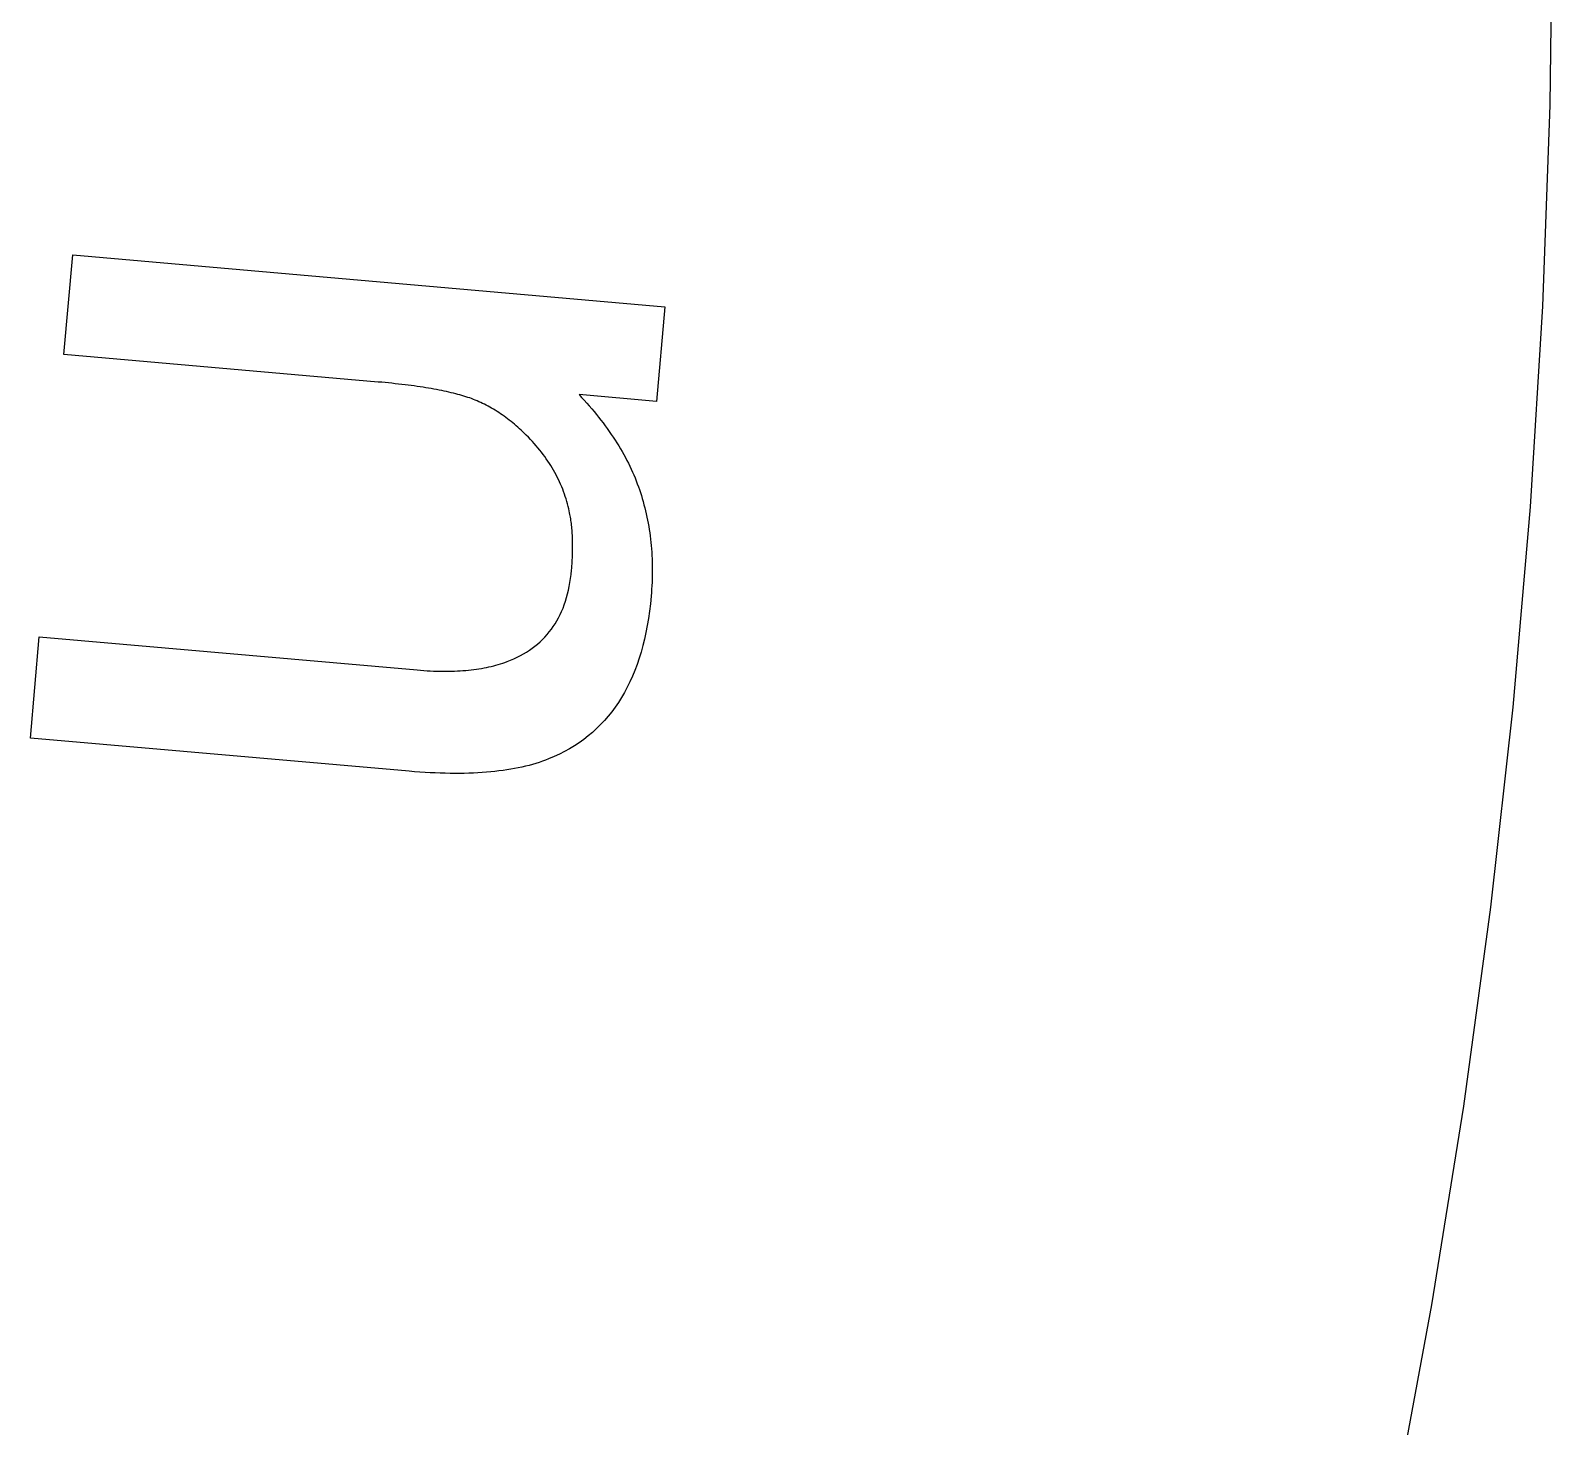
# Model space of a CAD drawing. Header units: metres. Extents: x -53 to 53, y -52 to 53.
# Drawn here: x 36.64 to 45, y -8.36 to -0.69 of the extents above; entities that cross this region are included whole.
import ezdxf

# ---------------------------------------------------------------- set-up
doc = ezdxf.new("R2010")
doc.units = ezdxf.units.M

msp = doc.modelspace()

# ---------------------------------------------------------------- linework, layer by layer
for p, q in [((44.9864, -1.10435), (45, 0)), ((44.9458, -2.20804), (44.9864, -1.10435)), ((36.8245, -2.47362), (36.8724, -1.92671)), ((36.8724, -1.92671), (40.1239, -2.2112)), ((40.1239, -2.2112), (40.0785, -2.73119)), ((44.8781, -3.31039), (44.9458, -2.20804)), ((38.5499, -2.62457), (36.8245, -2.47362)), ((38.5694, -2.6263), (38.5499, -2.62457)), ((38.5885, -2.6281), (38.5694, -2.6263)), ((38.6073, -2.62993), (38.5885, -2.6281)), ((38.6259, -2.63182), (38.6073, -2.62993)), ((38.6442, -2.63376), (38.6259, -2.63182)), ((38.6622, -2.63576), (38.6442, -2.63376)), ((38.68, -2.6378), (38.6622, -2.63576)), ((38.6974, -2.63989), (38.68, -2.6378)), ((38.7146, -2.64204), (38.6974, -2.63989)), ((38.7315, -2.64424), (38.7146, -2.64204)), ((38.7481, -2.64647), (38.7315, -2.64424)), ((38.7645, -2.64877), (38.7481, -2.64647)), ((38.7805, -2.65114), (38.7645, -2.64877)), ((38.7963, -2.65352), (38.7805, -2.65114)), ((38.8117, -2.65598), (38.7963, -2.65352)), ((38.827, -2.65848), (38.8117, -2.65598)), ((38.8419, -2.66104), (38.827, -2.65848)), ((38.8565, -2.66364), (38.8419, -2.66104)), ((38.8709, -2.66629), (38.8565, -2.66364)), ((38.885, -2.66901), (38.8709, -2.66629)), ((38.8988, -2.67175), (38.885, -2.66901)), ((38.9123, -2.67456), (38.8988, -2.67175)), ((38.9255, -2.67743), (38.9123, -2.67456)), ((38.9385, -2.68033), (38.9255, -2.67743)), ((38.9512, -2.68329), (38.9385, -2.68033)), ((38.9636, -2.68631), (38.9512, -2.68329)), ((38.9757, -2.68936), (38.9636, -2.68631)), ((38.9875, -2.69247), (38.9757, -2.68936)), ((38.9991, -2.69565), (38.9875, -2.69247)), ((39.0103, -2.69885), (38.9991, -2.69565)), ((39.0213, -2.70213), (39.0103, -2.69885)), ((39.032, -2.70544), (39.0213, -2.70213)), ((39.0425, -2.70882), (39.032, -2.70544)), ((39.0527, -2.71236), (39.0425, -2.70882)), ((39.063, -2.71606), (39.0527, -2.71236)), ((39.0732, -2.71996), (39.063, -2.71606)), ((39.0833, -2.72401), (39.0732, -2.71996)), ((39.0935, -2.72824), (39.0833, -2.72401)), ((39.1036, -2.73264), (39.0935, -2.72824)), ((39.1136, -2.73723), (39.1036, -2.73264)), ((39.1237, -2.74196), (39.1136, -2.73723)), ((39.1337, -2.74689), (39.1237, -2.74196)), ((39.1436, -2.75198), (39.1337, -2.74689)), ((39.1535, -2.75725), (39.1436, -2.75198)), ((39.1635, -2.76268), (39.1535, -2.75725)), ((40.0785, -2.73119), (39.6531, -2.69397)), ((39.6531, -2.69397), (39.6675, -2.70938)), ((39.6675, -2.70938), (39.6817, -2.72482)), ((39.6817, -2.72482), (39.6956, -2.74026)), ((39.6956, -2.74026), (39.7092, -2.75575)), ((39.7092, -2.75575), (39.7226, -2.77126)), ((39.1733, -2.7683), (39.1635, -2.76268)), ((39.1832, -2.77406), (39.1733, -2.7683)), ((39.1929, -2.78001), (39.1832, -2.77406)), ((39.2027, -2.78613), (39.1929, -2.78001)), ((39.2124, -2.79243), (39.2027, -2.78613)), ((39.2221, -2.7989), (39.2124, -2.79243)), ((39.2318, -2.80554), (39.2221, -2.7989)), ((39.2414, -2.81236), (39.2318, -2.80554)), ((39.251, -2.81934), (39.2414, -2.81236)), ((39.2606, -2.82651), (39.251, -2.81934)), ((39.2701, -2.83383), (39.2606, -2.82651)), ((39.2796, -2.84132), (39.2701, -2.83383)), ((39.2891, -2.849), (39.2796, -2.84132)), ((39.7226, -2.77126), (39.7357, -2.78679)), ((39.7357, -2.78679), (39.7485, -2.80234)), ((39.7485, -2.80234), (39.761, -2.81793)), ((39.761, -2.81793), (39.7733, -2.83354)), ((39.7733, -2.83354), (39.7853, -2.84918)), ((39.2985, -2.85686), (39.2891, -2.849)), ((39.3079, -2.86487), (39.2985, -2.85686)), ((39.3173, -2.87306), (39.3079, -2.86487)), ((39.3266, -2.88142), (39.3173, -2.87306)), ((39.3359, -2.88995), (39.3266, -2.88142)), ((39.3452, -2.89867), (39.3359, -2.88995)), ((39.3544, -2.90755), (39.3452, -2.89867)), ((39.3636, -2.9166), (39.3544, -2.90755)), ((39.3749, -2.92804), (39.3636, -2.9166)), ((39.7853, -2.84918), (39.797, -2.86484)), ((39.797, -2.86484), (39.8084, -2.88052)), ((39.8084, -2.88052), (39.8195, -2.89624)), ((39.8195, -2.89624), (39.8304, -2.91197)), ((39.8304, -2.91197), (39.841, -2.92773)), ((39.3859, -2.93954), (39.3749, -2.92804)), ((39.3967, -2.95116), (39.3859, -2.93954)), ((39.4072, -2.96283), (39.3967, -2.95116)), ((39.4174, -2.97458), (39.4072, -2.96283)), ((39.4274, -2.98642), (39.4174, -2.97458)), ((39.4372, -2.99834), (39.4274, -2.98642)), ((39.4466, -3.01033), (39.4372, -2.99834)), ((39.841, -2.92773), (39.8513, -2.94353)), ((39.8513, -2.94353), (39.8614, -2.95935)), ((39.8614, -2.95935), (39.8712, -2.97517)), ((39.8712, -2.97517), (39.8807, -2.99106)), ((39.8807, -2.99106), (39.8899, -3.00694)), ((39.8899, -3.00694), (39.8989, -3.02286)), ((39.4559, -3.02242), (39.4466, -3.01033)), ((39.4648, -3.03456), (39.4559, -3.02242)), ((39.4735, -3.04678), (39.4648, -3.03456)), ((39.482, -3.0591), (39.4735, -3.04678)), ((39.4902, -3.07149), (39.482, -3.0591)), ((39.4981, -3.08394), (39.4902, -3.07149)), ((39.5058, -3.09648), (39.4981, -3.08394)), ((39.8989, -3.02286), (39.9075, -3.0388)), ((39.9075, -3.0388), (39.916, -3.05478)), ((39.916, -3.05478), (39.9241, -3.07077)), ((39.9241, -3.07077), (39.9319, -3.08679)), ((39.9319, -3.08679), (39.9395, -3.10283)), ((39.5132, -3.10912), (39.5058, -3.09648)), ((39.5204, -3.12183), (39.5132, -3.10912)), ((39.5273, -3.13461), (39.5204, -3.12183)), ((39.5339, -3.14746), (39.5273, -3.13461)), ((39.5403, -3.1604), (39.5339, -3.14746)), ((39.5464, -3.17342), (39.5403, -3.1604)), ((39.5523, -3.18652), (39.5464, -3.17342)), ((39.9395, -3.10283), (39.9468, -3.11891)), ((39.9468, -3.11891), (39.9538, -3.13501)), ((39.9538, -3.13501), (39.9606, -3.15114)), ((39.9606, -3.15114), (39.9671, -3.16728)), ((39.9671, -3.16728), (39.9733, -3.18346)), ((39.5579, -3.19969), (39.5523, -3.18652)), ((39.5633, -3.21295), (39.5579, -3.19969)), ((39.5684, -3.22627), (39.5633, -3.21295)), ((39.5732, -3.23969), (39.5684, -3.22627)), ((39.5778, -3.25319), (39.5732, -3.23969)), ((39.5822, -3.26675), (39.5778, -3.25319)), ((39.9733, -3.18346), (39.9792, -3.19965)), ((39.9792, -3.19965), (39.9849, -3.21588)), ((39.9849, -3.21588), (39.9903, -3.23224)), ((39.9903, -3.23224), (39.9956, -3.24867)), ((39.9956, -3.24867), (40.0006, -3.26518)), ((39.5862, -3.28041), (39.5822, -3.26675)), ((39.59, -3.29413), (39.5862, -3.28041)), ((39.5936, -3.30794), (39.59, -3.29413)), ((39.5969, -3.32182), (39.5936, -3.30794)), ((39.6017, -3.34361), (39.5969, -3.32182)), ((39.6033, -3.35155), (39.6017, -3.34361)), ((40.0006, -3.26518), (40.0054, -3.28178)), ((40.0054, -3.28178), (40.0099, -3.29849)), ((40.0099, -3.29849), (40.0143, -3.31526)), ((40.0143, -3.31526), (40.0185, -3.33212)), ((40.0185, -3.33212), (40.0224, -3.34908)), ((44.7833, -4.41077), (44.8781, -3.31039)), ((39.6048, -3.35962), (39.6033, -3.35155)), ((39.6063, -3.3678), (39.6048, -3.35962)), ((39.6077, -3.3761), (39.6063, -3.3678)), ((39.6089, -3.38454), (39.6077, -3.3761)), ((39.6102, -3.39308), (39.6089, -3.38454)), ((39.6113, -3.40175), (39.6102, -3.39308)), ((39.6123, -3.41054), (39.6113, -3.40175)), ((39.6133, -3.41946), (39.6123, -3.41054)), ((39.6141, -3.4285), (39.6133, -3.41946)), ((40.0224, -3.34908), (40.0261, -3.36612)), ((40.0261, -3.36612), (40.0296, -3.38322)), ((40.0296, -3.38322), (40.0329, -3.40044)), ((40.0329, -3.40044), (40.0359, -3.41772)), ((40.0359, -3.41772), (40.0387, -3.4351)), ((39.6149, -3.43765), (39.6141, -3.4285)), ((39.6156, -3.44693), (39.6149, -3.43765)), ((39.6162, -3.45633), (39.6156, -3.44693)), ((39.6168, -3.46585), (39.6162, -3.45633)), ((39.6172, -3.47548), (39.6168, -3.46585)), ((39.6176, -3.48524), (39.6172, -3.47548)), ((39.6179, -3.49513), (39.6176, -3.48524)), ((39.618, -3.50514), (39.6179, -3.49513)), ((39.6181, -3.51527), (39.618, -3.50514)), ((40.0387, -3.4351), (40.0413, -3.45256)), ((40.0413, -3.45256), (40.0437, -3.47012)), ((40.0437, -3.47012), (40.0459, -3.48776)), ((40.0459, -3.48776), (40.0478, -3.50546)), ((40.0478, -3.50546), (40.0495, -3.52327)), ((39.616, -3.60071), (39.6166, -3.5896)), ((39.6166, -3.5896), (39.617, -3.57861)), ((39.617, -3.57861), (39.6174, -3.56775)), ((39.6174, -3.56775), (39.6178, -3.55702)), ((39.6178, -3.55702), (39.618, -3.54639)), ((39.618, -3.54639), (39.6181, -3.5359)), ((39.6182, -3.52551), (39.6181, -3.51527)), ((39.6181, -3.5359), (39.6182, -3.52551)), ((40.0495, -3.52327), (40.0511, -3.54117)), ((40.0511, -3.54117), (40.0524, -3.55914)), ((40.0524, -3.55914), (40.0534, -3.57721)), ((40.0534, -3.57721), (40.0543, -3.59537)), ((39.6096, -3.68105), (39.6119, -3.65805)), ((39.6119, -3.65805), (39.6129, -3.64633)), ((39.6129, -3.64633), (39.6138, -3.63475)), ((39.6138, -3.63475), (39.6146, -3.62326)), ((39.6146, -3.62326), (39.6154, -3.61192)), ((39.6154, -3.61192), (39.616, -3.60071)), ((40.0543, -3.59537), (40.0549, -3.6136)), ((40.0549, -3.6136), (40.0553, -3.63193)), ((40.0555, -3.66882), (40.0552, -3.68741)), ((40.0553, -3.63193), (40.0555, -3.65033)), ((40.0555, -3.65033), (40.0555, -3.66882)), ((39.5951, -3.76817), (39.5995, -3.74713)), ((39.5995, -3.74713), (39.6034, -3.72559)), ((39.6034, -3.72559), (39.6068, -3.70357)), ((39.6068, -3.70357), (39.6096, -3.68105)), ((40.0532, -3.74365), (40.052, -3.76259)), ((40.0541, -3.72482), (40.0532, -3.74365)), ((40.0547, -3.70607), (40.0541, -3.72482)), ((40.0552, -3.68741), (40.0547, -3.70607)), ((39.5723, -3.84753), (39.5788, -3.82843)), ((39.5788, -3.82843), (39.5847, -3.80882)), ((39.5847, -3.80882), (39.5902, -3.78874)), ((39.5902, -3.78874), (39.5951, -3.76817)), ((40.045, -3.84227), (40.0402, -3.88293)), ((40.0491, -3.8007), (40.045, -3.84227)), ((40.0507, -3.7816), (40.0491, -3.8007)), ((40.052, -3.76259), (40.0507, -3.7816)), ((39.5318, -3.93576), (39.5409, -3.9191)), ((39.5409, -3.9191), (39.5495, -3.90193)), ((39.5495, -3.90193), (39.5576, -3.88429)), ((39.5576, -3.88429), (39.5652, -3.86615)), ((39.5652, -3.86615), (39.5723, -3.84753)), ((40.0345, -3.92268), (40.0279, -3.96155)), ((40.0402, -3.88293), (40.0345, -3.92268)), ((39.4658, -4.02559), (39.4781, -4.01184)), ((39.4781, -4.01184), (39.4899, -3.99759)), ((39.4899, -3.99759), (39.5012, -3.98286)), ((39.5012, -3.98286), (39.5119, -3.96767)), ((39.5119, -3.96767), (39.5221, -3.95195)), ((39.5221, -3.95195), (39.5318, -3.93576)), ((40.0206, -3.9995), (40.0125, -4.03654)), ((40.0279, -3.96155), (40.0206, -3.9995)), ((36.6402, -4.58055), (36.6888, -4.02467)), ((36.6888, -4.02467), (38.7649, -4.2063)), ((39.3809, -4.0979), (39.3963, -4.08705)), ((39.3963, -4.08705), (39.4113, -4.07574)), ((39.4113, -4.07574), (39.4257, -4.06392)), ((39.4257, -4.06392), (39.4396, -4.05164)), ((39.4396, -4.05164), (39.453, -4.03886)), ((39.453, -4.03886), (39.4658, -4.02559)), ((40.0035, -4.07269), (39.9938, -4.10793)), ((40.0125, -4.03654), (40.0035, -4.07269)), ((39.1844, -4.18321), (39.1971, -4.17979)), ((39.1971, -4.17979), (39.2096, -4.17622)), ((39.2096, -4.17622), (39.222, -4.17247)), ((39.222, -4.17247), (39.2341, -4.16852)), ((39.2341, -4.16852), (39.2461, -4.1644)), ((39.2461, -4.1644), (39.2578, -4.1601)), ((39.2578, -4.1601), (39.277, -4.15266)), ((39.277, -4.15266), (39.2956, -4.14474)), ((39.2956, -4.14474), (39.3137, -4.13635)), ((39.3137, -4.13635), (39.3313, -4.12747)), ((39.3313, -4.12747), (39.3483, -4.1181)), ((39.3483, -4.1181), (39.3649, -4.10823)), ((39.3649, -4.10823), (39.3809, -4.0979)), ((39.9718, -4.17569), (39.9596, -4.20822)), ((39.9832, -4.14226), (39.9718, -4.17569)), ((39.9938, -4.10793), (39.9832, -4.14226)), ((38.7649, -4.2063), (38.783, -4.20781)), ((38.783, -4.20781), (38.8009, -4.20914)), ((38.8009, -4.20914), (38.8187, -4.21028)), ((38.8187, -4.21028), (38.8362, -4.21124)), ((38.8362, -4.21124), (38.8536, -4.21201)), ((38.8536, -4.21201), (38.8707, -4.21262)), ((38.8707, -4.21262), (38.8876, -4.21303)), ((38.8876, -4.21303), (38.9044, -4.21327)), ((38.9044, -4.21327), (38.9209, -4.2133)), ((38.9209, -4.2133), (38.9372, -4.21318)), ((38.9372, -4.21318), (38.9534, -4.21288)), ((38.9534, -4.21288), (38.9693, -4.21237)), ((38.9693, -4.21237), (38.985, -4.2117)), ((38.985, -4.2117), (39.0006, -4.21086)), ((39.0006, -4.21086), (39.0159, -4.20981)), ((39.0159, -4.20981), (39.0311, -4.20859)), ((39.0311, -4.20859), (39.046, -4.20718)), ((39.046, -4.20718), (39.0607, -4.20561)), ((39.0607, -4.20561), (39.0753, -4.20384)), ((39.0753, -4.20384), (39.0896, -4.2019)), ((39.0896, -4.2019), (39.1037, -4.19977)), ((39.1037, -4.19977), (39.1177, -4.19746)), ((39.1177, -4.19746), (39.1314, -4.19498)), ((39.1314, -4.19498), (39.1449, -4.19231)), ((39.1449, -4.19231), (39.1583, -4.18945)), ((39.1583, -4.18945), (39.1714, -4.18642)), ((39.1714, -4.18642), (39.1844, -4.18321)), ((39.9466, -4.23984), (39.9328, -4.27055)), ((39.9596, -4.20822), (39.9466, -4.23984)), ((39.9027, -4.32928), (39.8865, -4.35728)), ((39.9182, -4.30037), (39.9027, -4.32928)), ((39.9328, -4.27055), (39.9182, -4.30037)), ((39.8515, -4.41058), (39.8328, -4.43588)), ((39.8694, -4.3844), (39.8515, -4.41058)), ((39.8865, -4.35728), (39.8694, -4.3844)), ((44.6616, -5.50847), (44.7833, -4.41077)), ((39.7719, -4.50633), (39.75, -4.528)), ((39.793, -4.48375), (39.7719, -4.50633)), ((39.8133, -4.46027), (39.793, -4.48375)), ((39.8328, -4.43588), (39.8133, -4.46027)), ((38.7202, -4.76253), (36.6402, -4.58055)), ((39.6793, -4.5876), (39.6541, -4.60567)), ((39.7037, -4.56865), (39.6793, -4.5876)), ((39.7272, -4.54878), (39.7037, -4.56865)), ((39.75, -4.528), (39.7272, -4.54878)), ((39.5453, -4.66885), (39.5161, -4.68239)), ((39.5737, -4.6544), (39.5453, -4.66885)), ((39.6013, -4.63907), (39.5737, -4.6544)), ((39.6282, -4.62282), (39.6013, -4.63907)), ((39.6541, -4.60567), (39.6282, -4.62282)), ((38.7498, -4.76498), (38.7202, -4.76253)), ((38.7789, -4.76717), (38.7498, -4.76498)), ((39.1911, -4.76372), (39.1683, -4.76604)), ((39.2135, -4.76109), (39.1911, -4.76372)), ((39.2356, -4.75821), (39.2135, -4.76109)), ((39.2572, -4.75504), (39.2356, -4.75821)), ((39.2784, -4.75159), (39.2572, -4.75504)), ((39.2993, -4.74785), (39.2784, -4.75159)), ((39.3197, -4.74384), (39.2993, -4.74785)), ((39.3398, -4.73953), (39.3197, -4.74384)), ((39.3594, -4.73495), (39.3398, -4.73953)), ((39.3787, -4.7301), (39.3594, -4.73495)), ((39.3976, -4.72496), (39.3787, -4.7301)), ((39.4161, -4.71953), (39.3976, -4.72496)), ((39.4341, -4.71384), (39.4161, -4.71953)), ((39.4518, -4.70784), (39.4341, -4.71384)), ((39.4691, -4.70157), (39.4518, -4.70784)), ((39.486, -4.69502), (39.4691, -4.70157)), ((39.5161, -4.68239), (39.486, -4.69502)), ((38.8076, -4.76907), (38.7789, -4.76717)), ((38.8359, -4.77068), (38.8076, -4.76907)), ((38.8638, -4.77202), (38.8359, -4.77068)), ((38.8914, -4.77306), (38.8638, -4.77202)), ((38.9185, -4.77382), (38.8914, -4.77306)), ((38.9453, -4.77431), (38.9185, -4.77382)), ((38.9716, -4.77452), (38.9453, -4.77431)), ((38.9976, -4.77444), (38.9716, -4.77452)), ((39.0232, -4.77409), (38.9976, -4.77444)), ((39.0483, -4.77345), (39.0232, -4.77409)), ((39.0731, -4.77254), (39.0483, -4.77345)), ((39.0975, -4.77133), (39.0731, -4.77254)), ((39.1215, -4.76985), (39.0975, -4.77133)), ((39.1451, -4.76808), (39.1215, -4.76985)), ((39.1683, -4.76604), (39.1451, -4.76808)), ((44.5129, -6.60286), (44.6616, -5.50847)), ((44.3375, -7.69328), (44.5129, -6.60286)), ((44.1353, -8.77905), (44.3375, -7.69328))]:
    msp.add_line(p, q)

doc.saveas('drawing.dxf')
